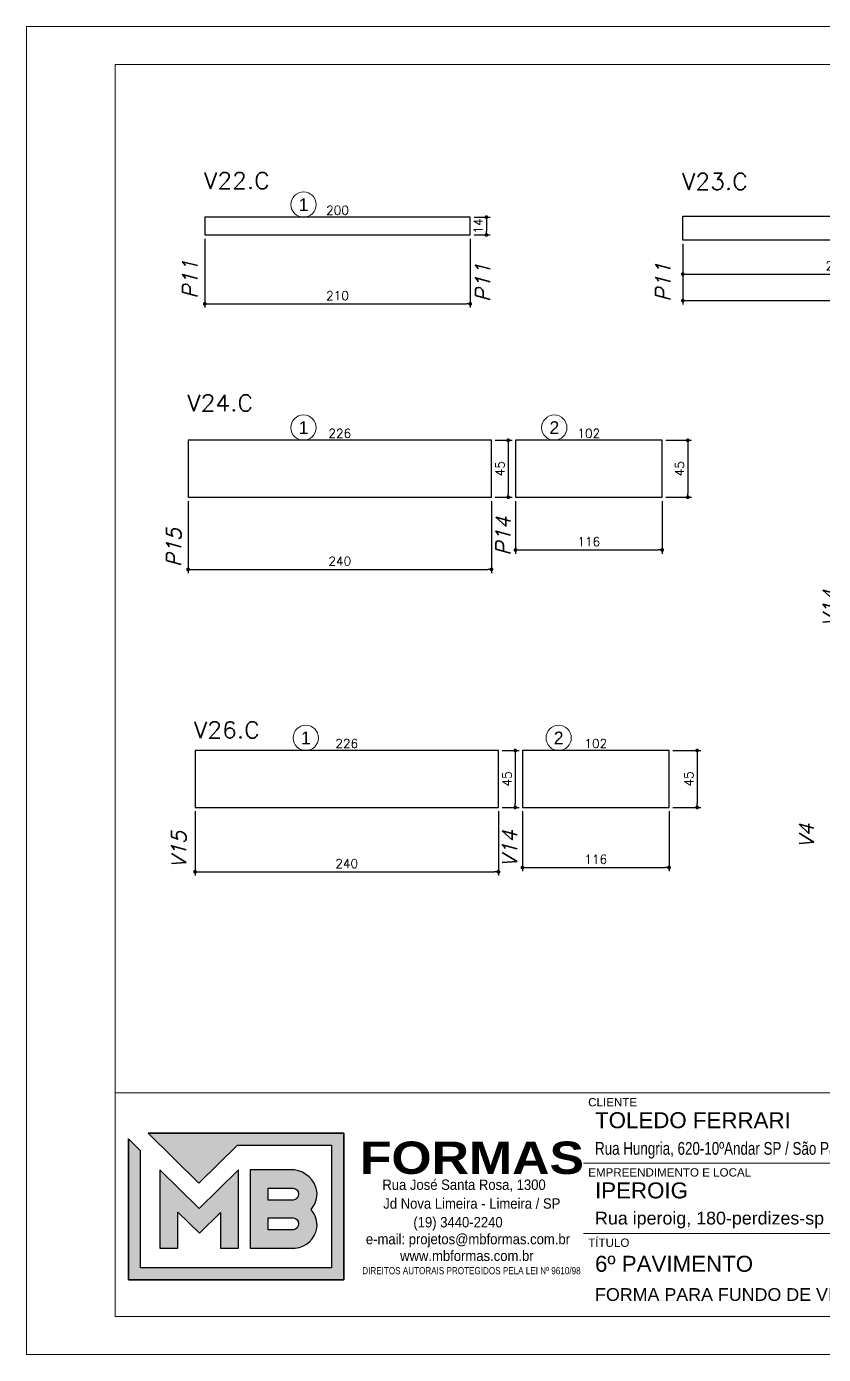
# Model space of a CAD drawing. Extents: x -20676 to 4767, y -817 to 14640.
# Drawn here: x -19091 to -18461, y 5232 to 6282 of the extents above; entities that cross this region are included whole.
import ezdxf
from ezdxf.enums import TextEntityAlignment as Align

# ---------------------------------------------------------------- set-up
doc = ezdxf.new("R2010")
doc.units = 0
doc.header["$PDMODE"] = 2
doc.header["$PDSIZE"] = 10
doc.layers.get('0').update_dxf_attribs({"lineweight": 13})
doc.layers.get('Defpoints').update_dxf_attribs({"lineweight": 13})
for name, color, linetype in [('Cota Sarrafo', 180, 'Continuous'), ('MB_LOGO', 254, 'Continuous'), ('Painéis', 200, 'Continuous'), ('TEXTO_GERAL', 7, 'Continuous')]:
    doc.layers.add(name, color=color, linetype=linetype)
for name, color, linetype, lineweight in [('cotas', 4, 'Continuous', 13), ('Romaneio', 1, 'Continuous', 13), ('texto de viga', 7, 'Continuous', 13)]:
    doc.layers.add(name, color=color, linetype=linetype, lineweight=lineweight)
doc.styles.add('ARIAL', font='arial.ttf', dxfattribs={"oblique": 15, "height": 25})
doc.styles.add('MB_C01', font='arial.ttf', dxfattribs={"height": 1.3})
doc.styles.add('MB_C02', font='arial.ttf', dxfattribs={"height": 2})
doc.styles.add('MB_C03', font='arial.ttf', dxfattribs={"height": 2.5})
doc.styles.add('MB_C04', font='arial.ttf', dxfattribs={"height": 6})
doc.styles.add('MB_LOGO', font='ariblk.ttf', dxfattribs={"height": 75})
doc.styles.add('MB_TEXT', font='ARIALN.TTF', dxfattribs={"height": 10})
doc.styles.add('REGUA-120', font='ROMANS.shx', dxfattribs={"height": 15})
doc.styles.add('ROMANS', font='romans.shx')
doc.dimstyles.new('PAINEL', dxfattribs={"dimtxt": 7, "dimasz": 3, "dimexe": 3, "dimexo": 3, "dimgap": 3, "dimtad": 1, "dimdec": 1, "dimzin": 12, "dimdsep": 46, "dimtxsty": 'ROMANS', "dimblk": 'DOT', "dimcen": 0, "dimclrd": 4, "dimclre": 4, "dimclrt": 240, "dimadec": 1, "dimazin": 3, "dimtfac": 1, "dimtdec": 1, "dimtmove": 0, "dimatfit": 3, "dimfxl": 0, "dimtolj": 1, "dimtzin": 12, "dimarcsym": 0})
doc.dimstyles.new('projeto2', dxfattribs={"dimtxt": 7, "dimasz": 5, "dimexe": 1.25, "dimexo": 2.5, "dimgap": 2, "dimtad": 1, "dimdec": 1, "dimdsep": 46, "dimtxsty": 'ROMANS', "dimblk": 'OBLIQUE', "dimcen": 10, "dimdle": 1, "dimse1": 1, "dimse2": 1, "dimsd1": 1, "dimsd2": 1, "dimclrd": 256, "dimclre": 256, "dimclrt": 3, "dimadec": 0, "dimazin": 0, "dimtfac": 1, "dimtdec": 1, "dimtmove": 0, "dimatfit": 3, "dimldrblk": 'OBLIQUE', "dimfxl": 0, "dimlwd": -1, "dimlwe": -1, "dimarcsym": 0})

# ---------------------------------------------------------------- blocks, each defined once
blk = doc.blocks.new('LOGO2')
at = {"layer": 'MB_LOGO', "linetype": 'Continuous'}
h = blk.add_hatch(color=256, dxfattribs=at)
h.dxf.hatch_style = 1
h.set_gradient(color1=(242, 132, 69), color2=(247, 180, 141), rotation=90, tint=1)
h.paths.add_polyline_path([(7.48, 9.64), (10.45, 12.57), (17.71, 12.57), (17.71, 3.12), (2.97, 3.12), (2.97, 12.14), (2.04, 13.06), (2.04, 2.19), (18.64, 2.19), (18.64, 13.5), (3.56, 13.5)])
h = blk.add_hatch(color=256, dxfattribs=at)
h.dxf.hatch_style = 1
h.set_gradient(color1=(242, 132, 69), color2=(247, 180, 141), rotation=90, tint=1)
h.paths.add_polyline_path([(10.52, 4.64), (10.52, 10.66), (7.5, 7.68), (4.47, 10.66), (4.47, 4.64), (5.86, 4.64), (5.86, 7.4), (7.51, 5.78), (9.13, 7.37), (9.13, 4.64)])
h = blk.add_hatch(color=256, dxfattribs=at)
h.dxf.hatch_style = 1
h.set_gradient(color1=(242, 132, 69), color2=(247, 180, 141), rotation=90, tint=1)
h.paths.add_polyline_path([(11.42, 10.66), (11.42, 4.64), (14.89, 4.64, 0.350532), (16.57, 6.18, 0.219217), (16.12, 7.6, 0.21502), (16.57, 9.03, 0.319901), (14.85, 10.66)])
h.paths.add_polyline_path([(14.75, 8.33), (12.82, 8.33), (12.82, 9.26), (14.63, 9.26, -1)], flags=16)
h.paths.add_polyline_path([(14.75, 6.04), (12.82, 6.04), (12.82, 6.97), (14.63, 6.97, -1)], flags=16)
blk.add_lwpolyline([(3.56, 13.5), (18.64, 13.5), (18.64, 2.19), (2.04, 2.19), (2.04, 13.06)], dxfattribs=at)
at = {"layer": 'MB_LOGO', "color": 31, "linetype": 'Continuous', "true_color": 0xf7b48d}
for points in [[(10.45, 12.57), (17.71, 12.57), (17.71, 3.12), (2.97, 3.12), (2.97, 12.14), (2.04, 13.06), (2.04, 2.19), (18.64, 2.19), (18.64, 13.5), (3.56, 13.5), (7.48, 9.64)], [(4.47, 10.66), (4.47, 4.64), (5.86, 4.64), (5.86, 7.4), (7.51, 5.78), (9.13, 7.37), (9.13, 4.64), (10.52, 4.64), (10.52, 10.66), (7.5, 7.68)]]:
    blk.add_lwpolyline(points, close=True, dxfattribs=at)
for points in [[(16.57, 9.03, 0.319901), (14.85, 10.66), (11.42, 10.66), (11.42, 4.64), (14.89, 4.64, 0.350532), (16.57, 6.18, 0.219217), (16.12, 7.6, 0.21502)], [(12.82, 9.26), (14.75, 9.26, -0.880235), (14.75, 8.33), (12.82, 8.33)], [(12.82, 6.97), (14.75, 6.97, -0.880235), (14.75, 6.04), (12.82, 6.04)]]:
    blk.add_lwpolyline(points, format="xyb", close=True, dxfattribs=at)
at = {"layer": 'MB_LOGO', "color": 0, "linetype": 'Continuous', "style": 'MB_LOGO'}
blk.add_text('FORMAS', height=2.496, dxfattribs=at).set_placement((19.88, 10.35))
at = {"layer": 'MB_LOGO', "color": 0, "style": 'MB_TEXT', "width": 1.1}
for s, p in [('Rua José Santa Rosa, 1300', (21.62, 9.12)), ('Jd Nova Limeira - Limeira / SP', (21.69, 7.67)), ('(19) 3440-2240', (24.01, 6.23)), ('e-mail: projetos@mbformas.com.br', (20.35, 4.93)), ('www.mbformas.com.br', (22.99, 3.64))]:
    blk.add_text(s, height=0.7993, dxfattribs=at).set_placement(p)
at = {"layer": 'MB_LOGO', "color": 252, "style": 'MB_TEXT'}
blk.add_text('DIREITOS AUTORAIS PROTEGIDOS PELA LEI Nº 9610/98', height=0.546, dxfattribs=at).set_placement((20.07, 2.62))
blk = doc.blocks.new('A$Ceb89ac90')
at = {"color": 1}
for p, q in [((1086.3, 356.7), (70, 356.7)), ((758, 301.2), (440.7, 301.2)), ((914.6, 245.6), (440.7, 245.6))]:
    blk.add_line(p, q, dxfattribs=at)
for points in [[(0, 1199.9), (0, 149.9), (1485, 149.9), (1485, 1199.9)], [(70, 1169.9), (70, 179.9), (1455, 179.9), (1455, 1169.9)]]:
    blk.add_lwpolyline(points, close=True, dxfattribs=at)
at = {"xscale": 10.25810868844649, "yscale": 10.25810868844649, "zscale": 10.25810868844649}
blk.add_blockref('LOGO2', (59.7, 186.5), dxfattribs=at)
at = {"color": 6, "style": 'MB_C01'}
for s, height, p in [('CLIENTE', 6.57, (444.3, 346.1)), ('EMPREENDIMENTO E LOCAL', 6.566, (444.3, 290.6)), ('TÍTULO', 6.57, (444.3, 235))]:
    blk.add_text(s, height=height, dxfattribs=at).set_placement(p)
at = {"color": 5}
for tag, p, height, style in [('REV_05', (1103.1, 338.1), 10.1, 'MB_C02'), ('DATA_REV_05', (1151.5, 337.9), 10.1, 'MB_C02'), ('INFO_REV_05', (1228.1, 337.9), 10.1, 'MB_C02'), ('CLIENTE', (449.7, 328.8), 12.6, 'MB_C03'), ('FASE', (924.6, 320.5), 10.1, 'MB_C02'), ('REV_04', (1103.1, 312.8), 10.1, 'MB_C02'), ('DATA_REV_04', (1151.5, 312.7), 10.1, 'MB_C02'), ('INFO_REV_04', (1228.1, 312.7), 10.1, 'MB_C02'), ('PROJETISTA', (768, 285.1), 10.1, 'MB_C02'), ('DATA', (924.6, 285.1), 10.1, 'MB_C02'), ('REV_03', (1103.1, 287.6), 10.1, 'MB_C02'), ('DATA_REV_03', (1151.5, 287.4), 10.1, 'MB_C02'), ('INFO_REV_03', (1228.1, 287.4), 10.1, 'MB_C02'), ('OBRA', (449.7, 273.3), 12.6, 'MB_C03'), ('REV_02', (1103.1, 262.3), 10.1, 'MB_C02'), ('DATA_REV_02', (1151.5, 262.1), 10.1, 'MB_C02'), ('INFO_REV_02', (1228.1, 262.1), 10.1, 'MB_C02'), ('ESC', (924.6, 251.8), 10.1, 'MB_C02'), ('COR', (1010.5, 251.8), 10.1, 'MB_C02'), ('REV_01', (1103.1, 237.1), 10.1, 'MB_C02'), ('DATA_REV_01', (1151.5, 236.9), 10.1, 'MB_C02'), ('INFO_REV_01', (1228.1, 236.9), 10.1, 'MB_C02'), ('PAVIMENTO', (449.7, 215.3), 12.6, 'MB_C03'), ('FL', (1018.1, 194.7), 30.3, 'MB_C04'), ('REV_00', (1103.1, 211.8), 10.1, 'MB_C02'), ('DATA_REV_00', (1151.5, 211.6), 10.1, 'MB_C02'), ('EMISSÃO_INICIAL', (1228.1, 211.6), 10.1, 'MB_C02'), ('REV', (944.1, 205), 12.6, 'MB_C03')]:
    blk.add_attdef(tag, p, '', height=height, dxfattribs=dict(at, style=style))
at = {"color": 6, "style": 'MB_C02'}
for tag, p in [('ENDEREÇO_CLIENTE', (449.7, 307.8)), ('ENDEREÇO_OBRA', (449.7, 252.7)), ('TIPO_DE_PROJETO', (449.7, 192.3))]:
    blk.add_attdef(tag, p, '', height=10.1, dxfattribs=at)
blk = doc.blocks.new('_Dot')
at = {"color": 0, "linetype": 'ByBlock', "lineweight": -2}
blk.add_line((-0.5, 0), (-1, 0), dxfattribs=at)
at = {"color": 0, "linetype": 'ByBlock', "const_width": 0.5}
blk.add_lwpolyline([(-0.25, 0, 1), (0.25, 0, 1)], format="xyb", close=True, dxfattribs=at)
blk = doc.blocks.new('*D887')
at = {"layer": 'cotas', "color": 4, "lineweight": -2, "transparency": 16777216}
for p, q in [((-18950.4, 6114.5), (-18950.4, 6060)), ((-18740.4, 6114.5), (-18740.4, 6060)), ((-18947.4, 6063), (-18743.4, 6063))]:
    blk.add_line(p, q, dxfattribs=at)
at = {"layer": 'Defpoints', "color": 0, "transparency": 16777216}
for p in [(-18950.4, 6117.5), (-18740.4, 6117.5), (-18740.4, 6063)]:
    blk.add_point(p, dxfattribs=at)
at = {"layer": 'cotas', "color": 4, "lineweight": -2, "transparency": 16777216, "xscale": 3, "yscale": 3, "zscale": 3, "rotation": 180}
blk.add_blockref('_Dot', (-18950.4, 6063), dxfattribs=at)
at = {"layer": 'cotas', "color": 4, "lineweight": -2, "transparency": 16777216, "xscale": 3, "yscale": 3, "zscale": 3}
blk.add_blockref('_Dot', (-18740.4, 6063), dxfattribs=at)
at = {"layer": 'cotas', "color": 240, "transparency": 16777216, "insert": (-18845.4, 6069.5), "char_height": 7, "attachment_point": 5, "style": 'ROMANS'}
blk.add_mtext('\\A1;210', dxfattribs=at)
blk = doc.blocks.new('*D888')
at = {"layer": 'cotas', "color": 4, "lineweight": -2, "transparency": 16777216}
for p, q in [((-18737.4, 6131.5), (-18724.6, 6131.5)), ((-18727.6, 6128.5), (-18727.6, 6120.5)), ((-18737.4, 6117.5), (-18724.6, 6117.5))]:
    blk.add_line(p, q, dxfattribs=at)
at = {"layer": 'Defpoints', "color": 0, "transparency": 16777216}
for p in [(-18740.4, 6131.5), (-18740.4, 6117.5), (-18727.6, 6117.5)]:
    blk.add_point(p, dxfattribs=at)
at = {"layer": 'cotas', "color": 4, "lineweight": -2, "transparency": 16777216, "xscale": 3, "yscale": 3, "zscale": 3}
for p, rotation in [((-18727.6, 6131.5), 90), ((-18727.6, 6117.5), 270)]:
    blk.add_blockref('_Dot', p, dxfattribs=dict(at, rotation=rotation))
at = {"layer": 'cotas', "color": 240, "transparency": 16777216, "insert": (-18734.1, 6124.5), "char_height": 7, "attachment_point": 5, "rotation": 90, "style": 'ROMANS'}
blk.add_mtext('\\A1;14', dxfattribs=at)
blk = doc.blocks.new('*D889')
at = {"layer": 'Defpoints', "color": 0, "transparency": 16777216}
for p in [(-18945.4, 6131.5), (-18745.4, 6131.5), (-18745.4, 6131.5)]:
    blk.add_point(p, dxfattribs=at)
at = {"layer": 'Cota Sarrafo', "color": 3, "transparency": 16777216, "insert": (-18845.4, 6137), "char_height": 7, "attachment_point": 5, "style": 'ROMANS'}
blk.add_mtext('200', dxfattribs=at)
blk = doc.blocks.new('_OBLIQUE')
at = {"color": 0, "linetype": 'ByBlock', "lineweight": -2}
for p, q in [((0, 0), (-1, 0)), ((-0.5, -0.5), (0.5, 0.5))]:
    blk.add_line(p, q, dxfattribs=at)
blk = doc.blocks.new('*D890')
at = {"layer": 'cotas', "color": 4, "lineweight": -2, "transparency": 16777216}
for p, q in [((-18572.2, 6110.4), (-18572.2, 6062.6)), ((-18259.2, 6110.4), (-18259.2, 6062.6)), ((-18569.2, 6065.6), (-18262.2, 6065.6))]:
    blk.add_line(p, q, dxfattribs=at)
at = {"layer": 'Defpoints', "color": 0, "transparency": 16777216}
for p in [(-18572.2, 6113.4), (-18259.2, 6113.4), (-18259.2, 6065.6)]:
    blk.add_point(p, dxfattribs=at)
at = {"layer": 'cotas', "color": 4, "lineweight": -2, "transparency": 16777216, "xscale": 3, "yscale": 3, "zscale": 3, "rotation": 180}
blk.add_blockref('_Dot', (-18572.2, 6065.6), dxfattribs=at)
at = {"layer": 'cotas', "color": 4, "lineweight": -2, "transparency": 16777216, "xscale": 3, "yscale": 3, "zscale": 3}
blk.add_blockref('_Dot', (-18259.2, 6065.6), dxfattribs=at)
at = {"layer": 'cotas', "color": 240, "transparency": 16777216, "insert": (-18415.7, 6072.1), "char_height": 7, "attachment_point": 5, "style": 'ROMANS'}
blk.add_mtext('\\A1;313', dxfattribs=at)
blk = doc.blocks.new('*D894')
at = {"layer": 'Defpoints', "color": 0, "transparency": 16777216}
for p in [(-18565.2, 6132.4), (-18266.2, 6132.4), (-18266.2, 6132.4)]:
    blk.add_point(p, dxfattribs=at)
at = {"layer": 'Cota Sarrafo', "color": 3, "transparency": 16777216, "insert": (-18415.7, 6137.9), "char_height": 7, "attachment_point": 5, "style": 'ROMANS'}
blk.add_mtext('299', dxfattribs=at)
blk = doc.blocks.new('*D895')
at = {"layer": 'cotas', "color": 4, "lineweight": -2, "transparency": 16777216}
for p, q in [((-18572.2, 6110.4), (-18572.2, 6083.5)), ((-18328.2, 6110.4), (-18328.2, 6083.5)), ((-18569.2, 6086.5), (-18331.2, 6086.5))]:
    blk.add_line(p, q, dxfattribs=at)
at = {"layer": 'Defpoints', "color": 0, "transparency": 16777216}
for p in [(-18572.2, 6113.4), (-18328.2, 6113.4), (-18328.2, 6086.5)]:
    blk.add_point(p, dxfattribs=at)
at = {"layer": 'cotas', "color": 4, "lineweight": -2, "transparency": 16777216, "xscale": 3, "yscale": 3, "zscale": 3, "rotation": 180}
blk.add_blockref('_Dot', (-18572.2, 6086.5), dxfattribs=at)
at = {"layer": 'cotas', "color": 4, "lineweight": -2, "transparency": 16777216, "xscale": 3, "yscale": 3, "zscale": 3}
blk.add_blockref('_Dot', (-18328.2, 6086.5), dxfattribs=at)
at = {"layer": 'cotas', "color": 240, "transparency": 16777216, "insert": (-18450.2, 6093), "char_height": 7, "attachment_point": 5, "style": 'ROMANS'}
blk.add_mtext('\\A1;244', dxfattribs=at)
blk = doc.blocks.new('*D898')
at = {"layer": 'cotas', "color": 4, "lineweight": -2, "transparency": 16777216}
for p, q in [((-18963.6, 5907.1), (-18963.6, 5850)), ((-18723.6, 5907.1), (-18723.6, 5850)), ((-18960.6, 5853), (-18726.6, 5853))]:
    blk.add_line(p, q, dxfattribs=at)
at = {"layer": 'Defpoints', "color": 0, "transparency": 16777216}
for p in [(-18963.6, 5910.1), (-18723.6, 5910.1), (-18723.6, 5853)]:
    blk.add_point(p, dxfattribs=at)
at = {"layer": 'cotas', "color": 4, "lineweight": -2, "transparency": 16777216, "xscale": 3, "yscale": 3, "zscale": 3, "rotation": 180}
blk.add_blockref('_Dot', (-18963.6, 5853), dxfattribs=at)
at = {"layer": 'cotas', "color": 4, "lineweight": -2, "transparency": 16777216, "xscale": 3, "yscale": 3, "zscale": 3}
blk.add_blockref('_Dot', (-18723.6, 5853), dxfattribs=at)
at = {"layer": 'cotas', "color": 240, "transparency": 16777216, "insert": (-18843.6, 5859.5), "char_height": 7, "attachment_point": 5, "style": 'ROMANS'}
blk.add_mtext('\\A1;240', dxfattribs=at)
blk = doc.blocks.new('*D899')
at = {"layer": 'cotas', "color": 4, "lineweight": -2, "transparency": 16777216}
for p, q in [((-18704.6, 5907.1), (-18704.6, 5865.4)), ((-18588.6, 5907.1), (-18588.6, 5865.4)), ((-18701.6, 5868.4), (-18591.6, 5868.4))]:
    blk.add_line(p, q, dxfattribs=at)
at = {"layer": 'Defpoints', "color": 0, "transparency": 16777216}
for p in [(-18704.6, 5910.1), (-18588.6, 5910.1), (-18588.6, 5868.4)]:
    blk.add_point(p, dxfattribs=at)
at = {"layer": 'cotas', "color": 4, "lineweight": -2, "transparency": 16777216, "xscale": 3, "yscale": 3, "zscale": 3, "rotation": 180}
blk.add_blockref('_Dot', (-18704.6, 5868.4), dxfattribs=at)
at = {"layer": 'cotas', "color": 4, "lineweight": -2, "transparency": 16777216, "xscale": 3, "yscale": 3, "zscale": 3}
blk.add_blockref('_Dot', (-18588.6, 5868.4), dxfattribs=at)
at = {"layer": 'cotas', "color": 240, "transparency": 16777216, "insert": (-18646.6, 5874.9), "char_height": 7, "attachment_point": 5, "style": 'ROMANS'}
blk.add_mtext('\\A1;116', dxfattribs=at)
blk = doc.blocks.new('*D900')
at = {"layer": 'cotas', "color": 4, "lineweight": -2, "transparency": 16777216}
for p, q in [((-18585.6, 5955.1), (-18565.3, 5955.1)), ((-18568.3, 5952.1), (-18568.3, 5913.1)), ((-18585.6, 5910.1), (-18565.3, 5910.1))]:
    blk.add_line(p, q, dxfattribs=at)
at = {"layer": 'Defpoints', "color": 0, "transparency": 16777216}
for p in [(-18588.6, 5955.1), (-18588.6, 5910.1), (-18568.3, 5910.1)]:
    blk.add_point(p, dxfattribs=at)
at = {"layer": 'cotas', "color": 4, "lineweight": -2, "transparency": 16777216, "xscale": 3, "yscale": 3, "zscale": 3}
for p, rotation in [((-18568.3, 5955.1), 90), ((-18568.3, 5910.1), 270)]:
    blk.add_blockref('_Dot', p, dxfattribs=dict(at, rotation=rotation))
at = {"layer": 'cotas', "color": 240, "transparency": 16777216, "insert": (-18574.8, 5932.6), "char_height": 7, "attachment_point": 5, "rotation": 90, "style": 'ROMANS'}
blk.add_mtext('\\A1;45', dxfattribs=at)
blk = doc.blocks.new('*D901')
at = {"layer": 'cotas', "color": 4, "lineweight": -2, "transparency": 16777216}
for p, q in [((-18720.6, 5955.1), (-18707.3, 5955.1)), ((-18710.3, 5952.1), (-18710.3, 5913.1)), ((-18720.6, 5910.1), (-18707.3, 5910.1))]:
    blk.add_line(p, q, dxfattribs=at)
at = {"layer": 'Defpoints', "color": 0, "transparency": 16777216}
for p in [(-18723.6, 5955.1), (-18723.6, 5910.1), (-18710.3, 5910.1)]:
    blk.add_point(p, dxfattribs=at)
at = {"layer": 'cotas', "color": 4, "lineweight": -2, "transparency": 16777216, "xscale": 3, "yscale": 3, "zscale": 3}
for p, rotation in [((-18710.3, 5955.1), 90), ((-18710.3, 5910.1), 270)]:
    blk.add_blockref('_Dot', p, dxfattribs=dict(at, rotation=rotation))
at = {"layer": 'cotas', "color": 240, "transparency": 16777216, "insert": (-18716.8, 5932.6), "char_height": 7, "attachment_point": 5, "rotation": 90, "style": 'ROMANS'}
blk.add_mtext('\\A1;45', dxfattribs=at)
blk = doc.blocks.new('*D902')
at = {"layer": 'Defpoints', "color": 0, "transparency": 16777216}
for p in [(-18956.6, 5955.1), (-18730.6, 5955.1), (-18730.6, 5955.1)]:
    blk.add_point(p, dxfattribs=at)
at = {"layer": 'Cota Sarrafo', "color": 3, "transparency": 16777216, "insert": (-18843.6, 5960.6), "char_height": 7, "attachment_point": 5, "style": 'ROMANS'}
blk.add_mtext('226', dxfattribs=at)
blk = doc.blocks.new('*D903')
at = {"layer": 'Defpoints', "color": 0, "transparency": 16777216}
for p in [(-18697.6, 5955.1), (-18595.6, 5955.1), (-18595.6, 5955.1)]:
    blk.add_point(p, dxfattribs=at)
at = {"layer": 'Cota Sarrafo', "color": 3, "transparency": 16777216, "insert": (-18646.6, 5960.6), "char_height": 7, "attachment_point": 5, "style": 'ROMANS'}
blk.add_mtext('102', dxfattribs=at)
blk = doc.blocks.new('*D915')
at = {"layer": 'cotas', "color": 4, "lineweight": -2, "transparency": 16777216}
for p, q in [((-18958.1, 5661.8), (-18958.1, 5610.9)), ((-18718.1, 5661.8), (-18718.1, 5610.9)), ((-18955.1, 5613.9), (-18721.1, 5613.9))]:
    blk.add_line(p, q, dxfattribs=at)
at = {"layer": 'Defpoints', "color": 0, "transparency": 16777216}
for p in [(-18958.1, 5664.8), (-18718.1, 5664.8), (-18718.1, 5613.9)]:
    blk.add_point(p, dxfattribs=at)
at = {"layer": 'cotas', "color": 4, "lineweight": -2, "transparency": 16777216, "xscale": 3, "yscale": 3, "zscale": 3, "rotation": 180}
blk.add_blockref('_Dot', (-18958.1, 5613.9), dxfattribs=at)
at = {"layer": 'cotas', "color": 4, "lineweight": -2, "transparency": 16777216, "xscale": 3, "yscale": 3, "zscale": 3}
blk.add_blockref('_Dot', (-18718.1, 5613.9), dxfattribs=at)
at = {"layer": 'cotas', "color": 240, "transparency": 16777216, "insert": (-18838.1, 5620.4), "char_height": 7, "attachment_point": 5, "style": 'ROMANS'}
blk.add_mtext('\\A1;240', dxfattribs=at)
blk = doc.blocks.new('*D916')
at = {"layer": 'cotas', "color": 4, "lineweight": -2, "transparency": 16777216}
for p, q in [((-18699.1, 5661.8), (-18699.1, 5614.3)), ((-18583.1, 5661.8), (-18583.1, 5614.3)), ((-18696.1, 5617.3), (-18586.1, 5617.3))]:
    blk.add_line(p, q, dxfattribs=at)
at = {"layer": 'Defpoints', "color": 0, "transparency": 16777216}
for p in [(-18699.1, 5664.8), (-18583.1, 5664.8), (-18583.1, 5617.3)]:
    blk.add_point(p, dxfattribs=at)
at = {"layer": 'cotas', "color": 4, "lineweight": -2, "transparency": 16777216, "xscale": 3, "yscale": 3, "zscale": 3, "rotation": 180}
blk.add_blockref('_Dot', (-18699.1, 5617.3), dxfattribs=at)
at = {"layer": 'cotas', "color": 4, "lineweight": -2, "transparency": 16777216, "xscale": 3, "yscale": 3, "zscale": 3}
blk.add_blockref('_Dot', (-18583.1, 5617.3), dxfattribs=at)
at = {"layer": 'cotas', "color": 240, "transparency": 16777216, "insert": (-18641.1, 5623.8), "char_height": 7, "attachment_point": 5, "style": 'ROMANS'}
blk.add_mtext('\\A1;116', dxfattribs=at)
blk = doc.blocks.new('*D917')
at = {"layer": 'cotas', "color": 4, "lineweight": -2, "transparency": 16777216}
for p, q in [((-18580.1, 5709.8), (-18557.9, 5709.8)), ((-18560.9, 5706.8), (-18560.9, 5667.8)), ((-18580.1, 5664.8), (-18557.9, 5664.8))]:
    blk.add_line(p, q, dxfattribs=at)
at = {"layer": 'Defpoints', "color": 0, "transparency": 16777216}
for p in [(-18583.1, 5709.8), (-18583.1, 5664.8), (-18560.9, 5664.8)]:
    blk.add_point(p, dxfattribs=at)
at = {"layer": 'cotas', "color": 4, "lineweight": -2, "transparency": 16777216, "xscale": 3, "yscale": 3, "zscale": 3}
for p, rotation in [((-18560.9, 5709.8), 90), ((-18560.9, 5664.8), 270)]:
    blk.add_blockref('_Dot', p, dxfattribs=dict(at, rotation=rotation))
at = {"layer": 'cotas', "color": 240, "transparency": 16777216, "insert": (-18567.4, 5687.3), "char_height": 7, "attachment_point": 5, "rotation": 90, "style": 'ROMANS'}
blk.add_mtext('\\A1;45', dxfattribs=at)
blk = doc.blocks.new('*D918')
at = {"layer": 'cotas', "color": 4, "lineweight": -2, "transparency": 16777216}
for p, q in [((-18715.1, 5709.8), (-18701.8, 5709.8)), ((-18704.8, 5706.8), (-18704.8, 5667.8)), ((-18715.1, 5664.8), (-18701.8, 5664.8))]:
    blk.add_line(p, q, dxfattribs=at)
at = {"layer": 'Defpoints', "color": 0, "transparency": 16777216}
for p in [(-18718.1, 5709.8), (-18718.1, 5664.8), (-18704.8, 5664.8)]:
    blk.add_point(p, dxfattribs=at)
at = {"layer": 'cotas', "color": 4, "lineweight": -2, "transparency": 16777216, "xscale": 3, "yscale": 3, "zscale": 3}
for p, rotation in [((-18704.8, 5709.8), 90), ((-18704.8, 5664.8), 270)]:
    blk.add_blockref('_Dot', p, dxfattribs=dict(at, rotation=rotation))
at = {"layer": 'cotas', "color": 240, "transparency": 16777216, "insert": (-18711.3, 5687.3), "char_height": 7, "attachment_point": 5, "rotation": 90, "style": 'ROMANS'}
blk.add_mtext('\\A1;45', dxfattribs=at)
blk = doc.blocks.new('*D919')
at = {"layer": 'Defpoints', "color": 0, "transparency": 16777216}
for p in [(-18951.1, 5709.8), (-18725.1, 5709.8), (-18725.1, 5709.8)]:
    blk.add_point(p, dxfattribs=at)
at = {"layer": 'Cota Sarrafo', "color": 3, "transparency": 16777216, "insert": (-18838.1, 5715.3), "char_height": 7, "attachment_point": 5, "style": 'ROMANS'}
blk.add_mtext('226', dxfattribs=at)
blk = doc.blocks.new('*D920')
at = {"layer": 'Defpoints', "color": 0, "transparency": 16777216}
for p in [(-18692.1, 5709.8), (-18590.1, 5709.8), (-18590.1, 5709.8)]:
    blk.add_point(p, dxfattribs=at)
at = {"layer": 'Cota Sarrafo', "color": 3, "transparency": 16777216, "insert": (-18641.1, 5715.3), "char_height": 7, "attachment_point": 5, "style": 'ROMANS'}
blk.add_mtext('102', dxfattribs=at)

msp = doc.modelspace()

# ---------------------------------------------------------------- linework, layer by layer
at = {"layer": 'Painéis', "color": 6}
for points in [[(-18572.25, 6132.41), (-18259.25, 6132.41), (-18259.25, 6113.41), (-18572.25, 6113.41)], [(-18740.37, 6131.48), (-18950.37, 6131.48), (-18950.37, 6117.48), (-18740.37, 6117.48)], [(-18963.6, 5955.13), (-18963.6, 5910.13), (-18723.6, 5910.13), (-18723.6, 5955.13)], [(-18704.6, 5955.13), (-18704.6, 5910.13), (-18588.6, 5910.13), (-18588.6, 5955.13)], [(-18958.1, 5709.78), (-18958.1, 5664.78), (-18718.1, 5664.78), (-18718.1, 5709.78)], [(-18699.1, 5709.78), (-18699.1, 5664.78), (-18583.1, 5664.78), (-18583.1, 5709.78)]]:
    msp.add_lwpolyline(points, close=True, dxfattribs=at)
at = {"layer": 'Romaneio'}
for centre in [(-18872.23, 6141.48), (-18872.33, 5965.13), (-18673.9, 5965.13), (-18870.49, 5719.78), (-18670.45, 5719.78)]:
    msp.add_circle(centre, 10, dxfattribs=at)

# ---------------------------------------------------------------- block references
ref = msp.add_blockref('A$Ceb89ac90', (-19091.4, 5082.32))
ref.add_attrib('TIPO_DE_PROJETO', 'FORMA PARA FUNDO DE VIGAS', (-18641.67, 5274.6), dxfattribs={"color": 6, "height": 10.102, "style": 'MB_C02'})
ref.add_attrib('PAVIMENTO', '6º PAVIMENTO', (-18641.67, 5297.62), dxfattribs={"color": 5, "height": 12.6276, "style": 'MB_C03'})
ref.add_attrib('ENDEREÇO_OBRA', 'Rua iperoig, 180-perdizes-sp', (-18641.67, 5335.01), dxfattribs={"color": 6, "height": 10.102, "style": 'MB_C02'})
ref.add_attrib('OBRA', 'IPEROIG', (-18641.67, 5355.66), dxfattribs={"color": 5, "height": 12.628, "style": 'MB_C03'})
ref.add_attrib('ENDEREÇO_CLIENTE', 'Rua Hungria, 620-10ºAndar SP / São Paulo', (-18641.67, 5390.15), dxfattribs={"color": 6, "height": 10.102, "style": 'MB_C02', "width": 0.75})
ref.add_attrib('CLIENTE', 'TOLEDO FERRARI', (-18641.67, 5411.16), dxfattribs={"color": 5, "height": 12.6276, "style": 'MB_C03'})

# ---------------------------------------------------------------- texts
at = {"layer": 'Romaneio', "color": 7, "style": 'ARIAL'}
for s, p in [('1', (-18872.23, 6141.48)), ('1', (-18872.33, 5965.13)), ('2', (-18673.9, 5965.13)), ('1', (-18870.49, 5719.78)), ('2', (-18670.45, 5719.78))]:
    msp.add_text(s, height=10, dxfattribs=at).set_placement(p, align=Align.MIDDLE_CENTER)
at = {"layer": 'texto de viga', "color": 215, "style": 'REGUA-120', "oblique": 15}
for s, p in [('P11', (-18956.26, 6067)), ('P11', (-18724.56, 6064.37)), ('P11', (-18582, 6064.67)), ('P14', (-18708.43, 5863.94)), ('P15', (-18969, 5854.78)), ('V14', (-18449.59, 5807.75)), ('V4', (-18468.54, 5632.68)), ('V15', (-18965.04, 5616.74)), ('V14', (-18703.26, 5617.56))]:
    msp.add_text(s, height=11.752, rotation=90, dxfattribs=at).set_placement(p)
at = {"layer": 'TEXTO_GERAL', "style": 'REGUA-120', "width": 1.05}
for s, p in [('V22.C', (-18951.02, 6153.95)), ('V23.C', (-18572.83, 6153.26)), ('V24.C', (-18964.25, 5978.13)), ('V26.C', (-18958.95, 5719.61))]:
    msp.add_text(s, height=13, dxfattribs=at).set_placement(p)

# ---------------------------------------------------------------- dimensions: what is measured, and where the dimension line sits
at = {"layer": 'Cota Sarrafo'}
for base, p1, p2, picture, middle in [((-18266.25, 6132.41), (-18565.25, 6132.41), (-18266.25, 6132.41), '*D894', (-18415.75, 6137.91)), ((-18745.37, 6131.48), (-18945.37, 6131.48), (-18745.37, 6131.48), '*D889', (-18845.37, 6136.98)), ((-18730.6, 5955.13), (-18956.6, 5955.13), (-18730.6, 5955.13), '*D902', (-18843.6, 5960.63)), ((-18595.6, 5955.13), (-18697.6, 5955.13), (-18595.6, 5955.13), '*D903', (-18646.6, 5960.63)), ((-18725.1, 5709.78), (-18951.1, 5709.78), (-18725.1, 5709.78), '*D919', (-18838.1, 5715.28)), ((-18590.1, 5709.78), (-18692.1, 5709.78), (-18590.1, 5709.78), '*D920', (-18641.1, 5715.28))]:
    dim = msp.add_linear_dim(base=base, p1=p1, p2=p2, dimstyle='projeto2', dxfattribs=at)
    dim.commit()
    dim.dimension.update_dxf_attribs({"geometry": picture, "text_midpoint": middle})
at = {"layer": 'cotas', "color": 6}
dim = msp.add_linear_dim(base=(-18727.59, 6117.48), p1=(-18740.37, 6131.48), p2=(-18740.37, 6117.48), angle=90, dimstyle='PAINEL', override={"dimarcsym": 2}, dxfattribs=at)
dim.commit()
dim.dimension.update_dxf_attribs({"geometry": '*D888', "text_midpoint": (-18727.59, 6124.48), "dimtype": 160})
for base, p1, p2, picture, middle in [((-18740.37, 6063.04), (-18950.37, 6117.48), (-18740.37, 6117.48), '*D887', (-18845.37, 6069.54)), ((-18259.25, 6065.58), (-18572.25, 6113.41), (-18259.25, 6113.41), '*D890', (-18415.75, 6072.08)), ((-18328.25, 6086.49), (-18572.25, 6113.41), (-18328.25, 6113.41), '*D895', (-18450.25, 6092.99)), ((-18723.6, 5853.04), (-18963.6, 5910.13), (-18723.6, 5910.13), '*D898', (-18843.6, 5859.54)), ((-18588.6, 5868.36), (-18704.6, 5910.13), (-18588.6, 5910.13), '*D899', (-18646.6, 5874.86)), ((-18718.1, 5613.93), (-18958.1, 5664.78), (-18718.1, 5664.78), '*D915', (-18838.1, 5620.43)), ((-18583.1, 5617.31), (-18699.1, 5664.78), (-18583.1, 5664.78), '*D916', (-18641.1, 5623.81))]:
    dim = msp.add_linear_dim(base=base, p1=p1, p2=p2, dimstyle='PAINEL', override={"dimarcsym": 2}, dxfattribs=at)
    dim.commit()
    dim.dimension.update_dxf_attribs({"geometry": picture, "text_midpoint": middle})
for base, p1, p2, picture, middle in [((-18710.31, 5910.13), (-18723.6, 5955.13), (-18723.6, 5910.13), '*D901', (-18716.81, 5932.63)), ((-18568.33, 5910.13), (-18588.6, 5955.13), (-18588.6, 5910.13), '*D900', (-18574.83, 5932.63)), ((-18704.77, 5664.78), (-18718.1, 5709.78), (-18718.1, 5664.78), '*D918', (-18711.27, 5687.28)), ((-18560.92, 5664.78), (-18583.1, 5709.78), (-18583.1, 5664.78), '*D917', (-18567.42, 5687.28))]:
    dim = msp.add_linear_dim(base=base, p1=p1, p2=p2, angle=90, dimstyle='PAINEL', override={"dimarcsym": 2}, dxfattribs=at)
    dim.commit()
    dim.dimension.update_dxf_attribs({"geometry": picture, "text_midpoint": middle})

doc.saveas('drawing.dxf')
